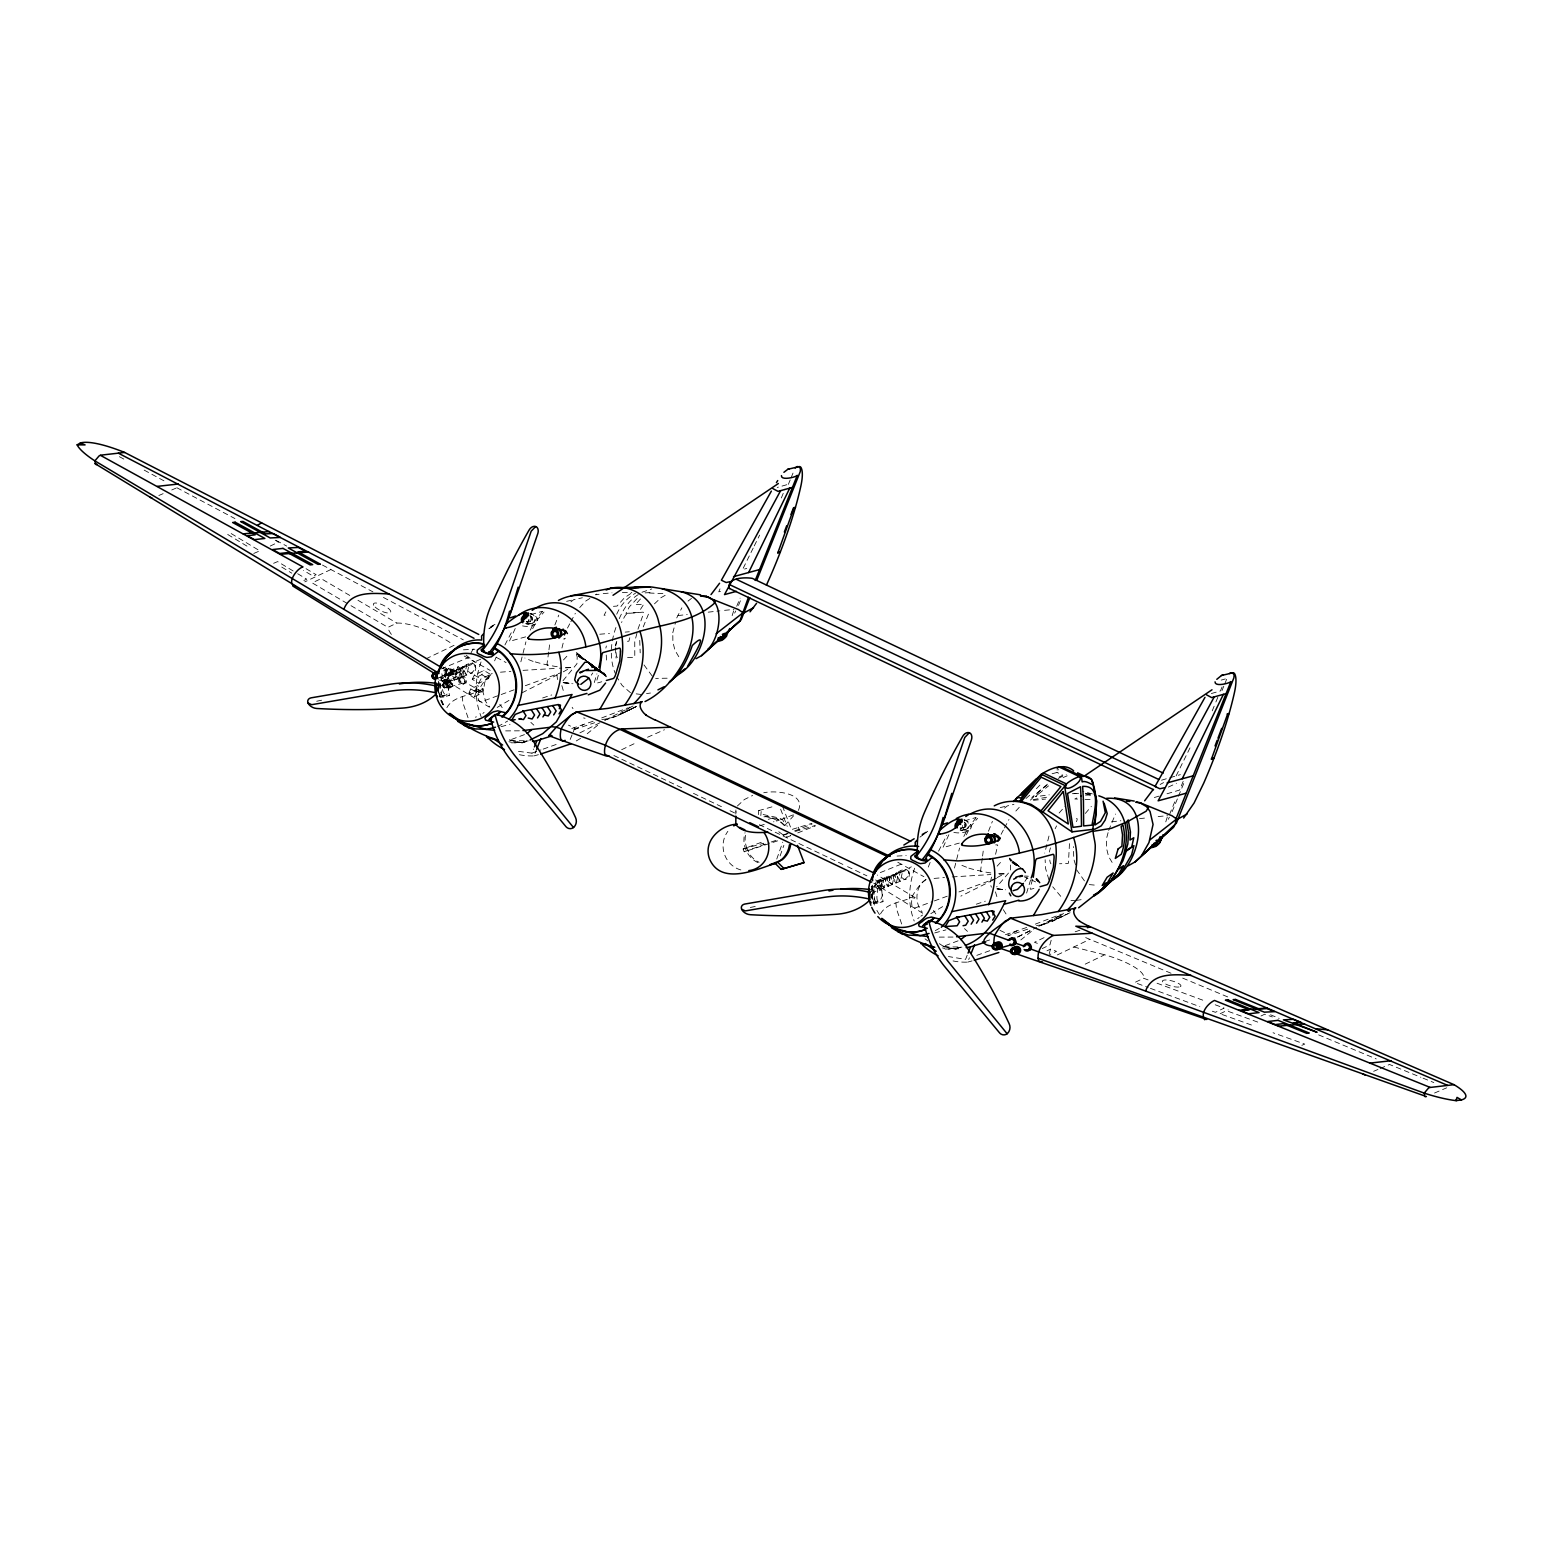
<?xml version="1.0" encoding="UTF-8"?>
<svg xmlns="http://www.w3.org/2000/svg" width="1543" height="1543" viewBox="0 0 1543 1543"><rect width="100%" height="100%" fill="white"/><g stroke="black" fill="none" stroke-linecap="round" stroke-linejoin="round"><path stroke-width="0.75" stroke-dasharray="5 3.75" d="M438.193 688.294L438.212 681.794M871.834 885.836L871.814 894.516A41.545 39.154 74.2 0 0 874.418 905.047M735.837 814.048L735.895 809.94M542.5 611.414L535.132 620.691L529.693 631.203M448.647 668.331C438.675 683.53 466.43 669.064 447.142 668.755M758.385 814.608L758.712 810.634L761.335 809.593L760.815 815.572M1010.569 870.001L1010.626 861.457L1009.276 858.082L1018.091 865.488M556.811 674.638L557.775 680.964M548.942 649.834L549.79 643.296M982.582 856.056L983.412 849.518M548.672 652.014L547.051 663.934L547.9 668.871M982.293 858.236L980.673 870.156L981.522 875.112M437.865 685.478L438.598 681.119M871.853 889.52L872.586 885.161M442.359 675.815L439.562 686.114L470.846 673.327C478.947 668.177 475.051 658.765 464.771 665.708L463.749 670.337L466.796 674.985L468.841 665.708L460.721 667.367L459.698 671.996L462.746 676.625L464.79 667.367L456.67 669.006L455.648 673.655L458.695 678.284L460.74 669.006L452.62 670.665L451.598 675.294L454.664 679.942L456.689 670.665L448.569 672.324L445.888 684.282L441.337 680.444L442.359 675.815L472.872 664.049A4.88 4.668 67.8 0 1 470.846 673.327L465.755 669.508L466.777 664.879M446.544 673.153L445.522 677.782L450.614 681.601L452.639 672.324L444.519 673.982L443.516 678.611L447.431 683.665L448.589 673.982M450.595 671.494L449.572 676.143L454.664 679.942M454.645 669.836L453.623 674.484L458.695 678.284M458.676 668.196L457.673 672.825L462.746 676.625M462.726 666.537L461.704 671.166L466.796 674.985M875.98 882.037L873.184 892.336L904.468 879.549C912.569 874.399 908.673 864.987 898.392 871.93L897.37 876.559L900.418 881.207L902.462 871.93L894.342 873.589L893.32 878.218L896.367 882.866L898.412 873.589L890.292 875.247L889.269 879.876L892.317 884.505L894.361 875.247L886.241 876.887L885.219 881.535L888.286 886.164L890.311 876.887L882.191 878.546L879.51 890.523L874.958 886.666L875.98 882.037L906.493 870.271A4.88 4.668 67.8 0 1 904.468 879.549L899.376 875.749L900.398 871.101M880.166 879.375L879.144 884.023L884.235 887.823L886.261 878.546L878.16 880.204L877.138 884.833L881.053 889.887L882.21 880.204M884.216 877.716L883.194 882.365L888.286 886.164M888.267 876.077L887.244 880.706L892.317 884.505M892.298 874.418L891.295 879.047L896.367 882.866M896.348 872.759L895.345 877.388L900.418 881.207M438.154 691.708L439.929 684.128L436.341 686.076M871.776 897.93L873.569 890.35L869.963 892.317M561.941 648.041L564.14 639.13M615.946 627.5C610.565 642.312 609.273 658.707 615.271 673.5M637.953 629.197L643.007 615.001A3.954 1.408 -57 0 0 642.852 612.166L627.905 613.42A4.05 1.447 -57 0 0 624.375 617.007L621.52 622.523M643.238 626.902L649.873 610.719M995.563 854.282L997.762 845.352M1048.989 836.036L1044.727 853.105M481.05 661.966C474.608 679.691 474.202 699.172 481.185 716.801M914.671 868.188C908.653 885.258 907.573 904.005 914.208 921.055M520.859 661.812L525.932 641.83M954.481 868.053L959.553 848.052M605.84 648.079L606.399 645.958M615.348 645.919L616.428 641.792M615.696 645.842L616.814 641.637M629.814 637.76L628.908 641.174L624.761 641.522M636.931 633.305L634.752 641.522L634.79 656.894A3.028 1.408 73.5 0 1 634.173 657.299L625.841 657.53M672.787 632.726L675.603 622.157M1049.317 852.064L1050.436 847.859M1069.473 843.635L1068.412 863.116A3.028 1.408 73.5 0 1 1067.795 863.521L1059.482 863.752M1108.086 832.622L1106.408 838.968L1106.505 848.226L1108.588 856.539L1112.426 862.942M1108.665 830.5L1115.493 814.029M1051.188 940.246L1049.915 944.875L1042.239 948.559M1049.221 953.748L1050.494 949.138L1056.531 951.337L1049.529 954.693M991.493 877.118L990.105 883.425L991.397 887.206M976.121 817.771L968.753 826.932L963.314 837.444M594.306 682.527L596.89 673.886M598.337 675.371L597.045 679.672A3.993 1.099 -70.1 0 0 597.025 683.086L601.789 681.755M1026.616 893.069L1030.512 880.127M1032.595 879.452L1030.666 885.894A3.993 1.099 -70.1 0 0 1030.666 889.308L1035.411 887.996M776.746 859.065L782.745 842.15M780.102 855.921L783.863 845.333M436.033 693.984L439.929 684.128M554.863 625.011L558.778 615.117M518.487 751.345L531.949 753.158L533.589 748.972M519.432 754.72A65.693 61.913 74.2 0 0 534.032 755.896L536.617 749.397M871.988 894.304L873.569 890.35M988.484 831.253L992.4 821.339M967.21 955.213L965.571 959.38L948.405 956.544M953.053 960.942A65.693 61.913 74.2 0 0 967.654 962.118L969.39 957.779M468.86 693.366L470.692 688.872L477.636 685.651L483.21 688.988L481.377 693.482L474.434 696.742L468.86 693.366L475.803 690.165L477.636 685.651M474.434 696.742L476.266 692.228L483.21 688.988M494.628 660.848L496.19 657.029M570.196 739.444L572.492 733.793M573.244 731.922L574.768 728.161L568.46 725.152M928.269 867.07L930.583 861.341M720.002 588.867L718.768 591.856L721.738 590.988M736.725 606.303L740.081 598.125M781.337 497.965L784.982 489.131M738.499 605.435L741.219 598.819M788.377 484.328L790.19 479.931M791.096 477.732L793.816 471.116M1169.498 814.569L1175.4 800.277M1183.172 781.394L1179.604 790.055L1163.923 794.684M1212.239 710.841L1214.958 704.206M1215.884 701.988L1218.604 695.353M1222.075 686.924L1220.436 690.936L1208.67 694.292M1172.121 811.657L1177.56 798.445M1178.466 796.246L1184.812 780.835M1221.998 690.55L1223.811 686.153M1224.718 683.954L1227.437 677.338M1076.416 821.667L1076.628 821.223A3.954 1.408 -57 0 0 1076.474 818.388M451.192 670.125L449.109 674.368L454.684 677.686L461.685 674.33L463.768 670.086L458.194 666.769L451.192 670.125L456.767 673.462L463.768 670.086M458.194 666.769L456.111 670.993L461.685 674.33M454.684 677.686L456.767 673.462M472.254 679.325L474.318 675.082L483.923 670.472L490.5 674.387L488.437 678.631L478.831 683.24L472.254 679.325L481.86 674.696L483.923 670.472M478.831 683.24L480.895 679.016L490.5 674.387M753.196 548.074L742.511 569.656L746.754 568.403M754.257 545.913L759.619 535.112M1176.132 775.878L1191.1 745.655M563.291 671.841L570.717 667.598L559.376 668.196M676.721 617.933L681.871 607.807M733.658 610.874L731.556 617.489M734.661 613.111L735.741 610.989M1055.142 828.745L1056.589 825.891M1167.28 817.096L1165.177 823.711M1168.282 819.333L1169.363 817.211M532.682 628.676L537.099 620.112L544.004 612.05M966.304 834.898L970.721 826.334L977.626 818.272M504.927 644.955L512.122 631.106M515.246 628.483L509.325 641.387L525.681 636.854M938.549 851.177L946.785 835.361M948.868 834.724L942.947 847.608L959.322 843.076M616.718 614.21C620.46 605.396 627.114 597.835 635.523 593.206M619.244 618.704C623.507 608.868 629.698 599.205 639.381 593.978M470.789 653.364L474.087 647.115M605.878 611.857L604.065 615.291L607.016 615.04M567.477 628.097L569.714 623.854M570.852 621.752L575.346 613.285M1001.098 834.319L1003.336 830.095M1004.474 827.974L1008.968 819.507M798.406 810.384C806.237 792.832 775.107 790.132 763.727 792.774M450.517 673.963L450.845 673.365A2.72 2.565 74.2 0 0 448.377 669.527A2.72 2.565 74.2 0 0 446.178 673.404A2.72 2.565 74.2 0 0 450.517 673.963L451.501 674.195C460.18 671.957 458.001 683.896 464.713 683.684M591.278 675.178L592.782 672.979M1024.899 881.4L1027.156 877.89L1026.539 875.44M446.891 707.658C452.562 697.243 466.217 696.086 476.247 692.151L470.692 688.872M880.513 913.88C886.183 903.484 899.839 902.308 909.869 898.373M440.025 695.411C446.563 689.104 431.481 677.975 444.596 681.37C449.167 683.144 449.669 691.958 446.236 695.16L439.331 695.835M873.647 901.633L874.939 894.381L872.065 888.305M1008.486 873.068L996.643 886.916M446.216 670.337L442.86 668.35M1160.124 784.5L1163.557 782.59M1059.115 813.026L1065.229 806.102M1085.346 813.431L1091.345 806.43M737.361 806.005L744.324 799.544L752.656 795.436M1019.229 807.355L1013.365 813.759M563.484 659.941L568.596 654.348M997.125 866.163L1002.217 860.57M640.461 598.973L635.292 604.74L643.797 604.123L638.571 612.378L625.918 613.439L629.37 606.862L638.03 597.565M654.463 603.853L661.021 597.662L667.888 593.804M1030.415 800.142L1036.761 793.719A88.144 82.724 -21.1 0 1 1046.925 785.329M784.751 825.544L793.546 815.842M579.744 607.537L585.607 601.134L591.586 597.334M1036.414 788.685L1042.142 782.783M629.891 707.06C621.964 714.293 611.491 719.057 600.728 719.559M1063.513 913.282C1056.126 919.956 1046.501 924.836 1036.491 925.472M1025.96 798.502L1031.013 794.086M482.882 713.445L484.097 712.403M597.72 725.21L587.208 733.735M1031.341 931.432L1020.83 939.957M489.382 628.502L495.766 623.912L488.147 628.078M563.021 680.694L576.947 663.76L577.198 656.932L575.655 651.86L587.999 662.217L576.696 653.808L583.948 659.343M1052.095 773.737L1057.051 772.464M570.891 601.886L573.61 599.726L582.386 597.758M1004.512 808.127L1007.232 805.947L1013.944 804.385M919.975 837.135L927.729 831.272M917.719 918.625L919.204 917.449M997.164 877.562L1004.339 873.82L1002.969 873.878A125.986 29.471 26.4 0 1 997.26 873.647M688.004 601.114L691.495 598.395M441.086 679.151L447.065 674.6L449.457 674.387M514.128 689.798L482.863 701.216A32.114 8.274 -64.6 0 1 478.812 689.779A32.152 8.294 -64.6 0 1 488.842 676.085L491.349 674.002L484.868 681.967L483.055 692.325L485.717 701.544L489.806 707.118M874.727 885.373L880.687 880.841L883.078 880.609M1047.427 784.172L1031.785 797.5M920.862 916.214L922.598 915.038M630.913 593.438L624.433 597.835L617.046 606.071L611.549 606.457M645.032 592.878L650.162 592.589L648.967 593.091M488.822 628.753L494.821 624.876M922.463 834.975L928.462 831.098M596.755 594.055L595.559 594.807L599.841 594.113M492.198 673.307L491.349 674.002M925.819 879.529C915.308 886.454 914.17 902.616 922.135 911.932M444.596 681.37C441.144 684.571 441.645 693.386 446.236 695.16M878.218 887.591C871.216 920.438 895.924 882.673 871.313 888.267M580.554 738.383L574.189 742.183M926.089 879.549L922.463 882.307A32.152 8.294 -64.6 0 0 912.434 896.001A32.114 8.274 -64.6 0 0 916.484 907.438L932.126 901.729M497.193 707.427L511.099 699.153M930.815 913.649L942.734 906.57M497.695 726.676L507.686 721.025M935.309 930.641L939.301 928.385M522.035 692.807L557.775 674.657M921.769 834.319L927.478 831.176M1038.343 793.97L1035.507 796.709L1049.24 794.819M574.208 729.569L583.293 724.709M1016.914 930.93L1007.83 935.791L1028.294 928.963M793.391 814.82L776.688 821.185M463.421 684.05C471.001 681.697 463.652 672.112 458.985 678.746L459.872 679.151M777.614 840.858L744.189 851.794L743.128 849.016L763.708 841.417M744.189 851.794L769.089 842.709M993.326 879.896L960.865 896.136M579.879 732.886L602.734 721.333M605.145 720.08L634.038 705.498M1017.57 937.064L1032.171 929.677M1040.522 925.453L1063.474 913.842M1017.724 936.967L1036.665 927.382M1038.767 926.301L1061.931 914.575M604.567 720.253L616.274 716.357L634.539 707.35M1040.464 925.723L1066.117 914.594M618.242 715.412L636.372 706.443L622.08 713.483L636.295 706.559L624.066 712.519M1051.863 921.653L1067.891 913.784M1059.192 776.978L1062.857 775.184L1057.09 772.464M1057.688 918.741L1071.941 911.797M270.218 546.068L278.434 542.114L275.213 540.185M330.877 569.541L304.82 581.865M351.013 605.685L387.968 627.365L396.86 623.083A45.364 14.388 26.2 0 1 452.62 644.299M425.926 658.861L454.066 645.321M480.664 659.189L440.854 677.338M621.636 749.724L636.758 742.453M647.559 737.245L664.474 729.743M922.714 913.225L873.801 883.213L879.819 881.979L911.334 866.838M1044.071 937.662L1034.466 942.291L1038.034 943.583M1046.983 950.816L1050.494 949.138M1057.321 954.943L1089.821 939.321M1085.211 964.144L1104.692 954.77A45.364 12.19 15.4 0 1 1143.691 978.262M1220.166 1013.732L1228.247 1009.855M1260.978 1016.008L1264.72 1014.195L1272.358 1016.972M880.301 872.586L902.211 863.752M1168.321 787.104L1176.48 783.246M441.144 668.91L468.59 657.53M524.446 734.622L510.791 739.695M958.068 940.844L944.412 945.917M1063.069 777.556L1067.158 775.84M158.852 495.496L163.134 493.664M171.736 489.98L176.037 488.128M253.804 553.436L259.822 550.851L230.659 533.261L227.747 534.495L249.87 547.861M273.612 563.311L277.624 561.594L293.17 570.987M303.875 580.438L306.768 579.204L295.118 572.164M1301.848 1045.325L1304.742 1044.09L1273.052 1032.749M1373.656 1071.305L1377.957 1069.473M1380.117 1068.547L1389.51 1064.477L1420.891 1077.303M1434.527 1093.023L1446.717 1087.815M641.946 592.261L651.821 588.925M1038.709 793.796L1048.526 785.888M1076.802 797.982L1074.796 799.004L1078.653 799.1M445.888 684.282L447.431 683.665M879.51 890.523L881.053 889.887M783.13 835.477L789.707 832.873L781.394 835.342M794.51 830.983L812.042 824.039M786.39 837.386L790.768 835.65L786.313 836.923M797.77 832.892L815.283 825.968M601.693 717.919L627.673 707.909M1035.314 924.141L1061.295 914.131M525.314 685.709L561.054 672.671M934.344 900.919L947.749 896.02M958.936 891.95L996.913 878.083M531.949 753.158L540.937 749.917M543.194 749.107L558.952 743.475M792.35 829.324L811.849 823.364M795.416 831.388L815.167 825.505M976.815 955.348L990.317 950.507M593.091 721.237L569.386 729.299M1026.712 927.459L1003.008 935.54M771.249 841.977L777.73 839.758M542.635 697.976L551.719 694.948M573.919 729.665L594.653 722.722M976.256 904.217L985.341 901.17M1075.162 931.779L1080.871 929.908M984.916 941.519L991.705 939.282M475.379 717.167L476.44 716.839M1154.318 797.519L1159.449 795.995M786.814 484.714L777.228 487.453M530.888 614.654L542.21 611.337M964.51 820.895L975.832 817.559M1161.513 780.199L1167.781 778.347M1169.864 777.73L1180.376 774.625M443.555 670.819L447.489 669.701M446.197 670.414L446.101 671.109M449.437 674.792L439.562 677.589A2.72 2.565 74.2 0 0 440.623 676.76M449.804 675.718L451.096 675.352M447.509 679.402L441.973 680.964A8.062 2.662 84.3 0 0 440.314 689.702A8.062 2.662 84.3 0 0 443.863 696.954L449.399 695.392L447.509 679.402L439.581 680.193M445.31 681.466L447.875 680.733M460.759 677.088L462.186 676.683M444.172 682.816L445.676 682.392M448.222 681.678L461.106 678.033M444.345 683.298L448.415 682.141M445.927 687.445L449.997 686.288M446.12 687.908L447.624 687.484M450.17 686.751L463.054 683.105M447.971 688.429L450.537 687.696M758.712 810.634L774.49 806.16M1221.246 680.097L1225.354 678.939M768.24 819.314L774.085 817.655L779.35 820.162L773.506 821.821M759.619 825.756L764.248 824.444M746.368 847.358L749.763 854.34A24.148 22.759 74.2 0 0 759.117 862.286M743.128 849.016L763.419 843.269L764.479 846.046M881.13 885.624L875.595 887.186A8.062 2.662 84.3 0 0 873.955 895.924A8.062 2.662 84.3 0 0 877.485 903.195L883.02 901.613L881.13 885.624L871.236 886.608M534.032 755.896L538.43 754.681M967.654 962.118L972.051 960.903M501.031 726.695L510.058 724.265M934.672 932.936L945.936 929.889M522.556 625.899C535.749 628.734 544.718 618.859 530.348 613.323M563.889 638.648L565.452 638.243M953.863 832.41C966.882 835.129 980.036 826.373 963.97 819.545M566.628 601.346L573.61 599.726M1000.25 807.568L1004.898 806.488M667.135 678.206L655.659 678.38M316.701 701.236L323.201 699.886M750.322 907.458L756.822 906.127M527.147 621.81L530.599 621.173M525.584 623.623L527.706 623.237M527.822 624.221L530.869 623.681M960.768 828.032L964.221 827.414M961.443 830.462L964.491 829.903M1046.598 797.249L1030.743 800.065M528.285 740.891L514.07 742.954L508.901 741.72M511.427 742.839L525.951 742.492M961.906 947.113L947.691 949.176L942.542 947.942M945.068 949.061L959.572 948.733M646.536 693.598L650.49 693.019M1076.185 900.418L1084.112 899.241M1033.463 800.335L1045.595 799.062M603.217 593.631L611.973 592.821M677.917 615.58L687.233 614.519M708.218 612.166L719.867 610.854M1111.539 821.802L1120.854 820.76M1139.505 818.658L1146.507 817.867M439.504 696.375L449.399 695.392M440.006 697.34L443.863 696.954M872.952 902.076L879.857 901.382M873.126 902.597L883.02 901.613M873.627 903.562L877.485 903.195M724.535 610.334L733.928 609.466M1158.157 816.556L1167.55 815.688M599.745 634.231L609.485 633.421M625.204 632.109L629.313 631.762M500.472 672.189L510.868 671.34M1085.443 795.146L1091.075 794.954M934.094 878.411L944.49 877.562M523.019 670.356L557.254 668.331M952.224 876.925L990.876 874.553M1056.955 769.88L1058.729 769.783M570.717 667.598L569.193 667.675A125.986 29.471 26.4 0 1 563.639 667.425M1004.339 873.82L997.916 874.129M463.44 649.834L474.858 649.237M897.062 856.056L906.204 855.594M519.412 730.823L503.018 730.9M953.034 937.064L936.64 937.122M510.502 740.717L527.34 740.736L521.033 743.07L509.479 739.926L522.595 743.032M944.123 946.939L960.961 946.978L954.654 949.292L943.101 946.148L939.359 943.641M1072.385 793.7L1075.953 793.603M1074.121 793.449L1078.576 793.353M622.369 592.454L631.859 592.512M534.129 624.491L526.568 622.35M967.75 830.713L960.19 828.572M995.679 844.908L997.511 844.87M1024.668 876L1028.352 876.231M765.135 816.478L776.862 818.561L786.216 826.489M649.14 593.013L665.534 593.689M1085.115 799.332L1092.135 799.64M641.174 694.485L634.597 693.656M1089.281 884.602L1096.745 885.296M1070.977 900.36L1074.796 900.726M763.11 814.53L779.659 818.079L782.976 820.162L784.847 824.849M563.137 682.623L572.009 683.588M996.759 888.845L1005.631 889.81M563.87 682.7L572.434 683.626M997.492 888.922L1003.914 889.617M564.044 682.739L572.935 683.742M997.665 888.961L1004.339 889.732M1085.25 793.218L1095.472 794.857M476.17 691.09L483.055 692.325L464.327 681.929M909.791 897.312L916.677 898.547L877.215 875.016M956.216 949.254L943.101 946.148M1092.309 793.874L1082.685 791.482M1085.558 793.874L1091.885 795.416M583.601 717.939L585.067 718.286M1073.832 947.016L1104.692 954.77M1221.998 1014.465L1253.688 1025.825M1228.363 1011.417L1260.014 1022.913M1148.088 979.901L1143.614 978.243L1134.722 982.525L1148.185 987.52M1157.038 983.219L1206.26 1001.465M1215.209 1004.782L1224.158 1008.1L1215.421 1012.304L1208.805 1009.99M1150.422 988.349L1199.837 1006.672M1423.051 1078.171L1433.813 1082.55M1085.674 937.604L1173.857 974.424M1182.69 978.108L1229.135 997.511M1270.525 1014.793L1279.166 1018.399M1318.648 1034.89L1376.221 1058.922M1031.09 879.761L1036.973 882.557M1024.417 876.887L1028.004 878.603M613.883 755.511L684.861 789.264M693.463 793.353L721.43 806.661M730.032 810.75L736.493 813.817L735.953 811.56M759.368 824.695L845.41 865.623M847.57 866.645L866.915 875.845M875.517 879.934L879.819 881.979M999.98 930.371L1008.389 934.383M442.976 667.058L453.642 672.189M176.847 487.742L234.941 518.583M276.197 540.494L286.728 546.087M322.468 565.066L372.924 591.856M383.435 597.45L463.324 639.863M496.441 657.434L506.065 662.545M119.409 456.689L125.6 460.045M144.174 470.114L166.895 482.419M897.795 862.248L923.891 876.675M464.173 656.026L490.269 670.433M440.816 677.338L489.092 707.003M349.779 595.444L321.118 578.625L312.226 582.888L348.949 604.47M357.957 600.266L396.86 623.083M306.054 568.692L316.141 574.71L313.152 576.156L303.412 570.331M481.86 674.696L488.437 678.631M474.318 675.082L480.895 679.016M475.803 690.165L481.377 693.482M281.752 567.091L291.801 573.167M778.771 831.754L783.015 834.763M582.888 659.305L577.005 655.216L582.733 659.208M1021.678 868.478L1010.318 860.03L1017.57 865.565M925.048 938.819L927.941 940.999M630.508 692.749L622.118 685.439L616.814 676.991M1018.959 866.144L1009.855 858.911L1018.573 866.086M588.982 662.815L576.233 652.689L584.951 659.864M466.082 655.081L474.665 662.063M1060.755 896.329L1052.712 886.781M678.804 656.72L674.966 650.317L672.883 642.004L672.787 632.765M1084.44 880.879L1076.648 869.828M652.188 676.008L643.026 663.606M884.235 887.823L881.188 883.175M450.614 681.601L447.566 676.953M1050.937 863.791L1050.513 863.096A4.976 2.257 88.8 0 1 1049.799 860.01M933.419 910.505L935.829 913.919M617.316 657.569L616.891 656.874A4.976 2.257 88.8 0 1 616.178 653.788L615.811 647.829M499.797 704.264L502.208 707.697M1003.316 909.695L1006.615 914.903M572.144 707.292L572.993 708.681M443.246 704.765L438.945 693.54M798.329 827.183L799.39 829.98M782.436 806.005L791.501 829.69M780.642 809.188L787.239 826.412M901.671 923.987L896.522 909.02L895.904 903.002M468.05 717.765L462.9 702.779L462.283 696.78M1075.529 864.871L1073.812 859.085L1073.369 846.606M1048.893 879.722L1045.537 868.304L1045.132 859.702M995.466 891.854L997.318 898.161M561.845 685.632L563.696 691.939M871.12 893.879L872.566 899.762M871.178 894.709L872.161 898.662M746.812 848.785L745.308 842.671A24.148 22.759 74.2 0 1 746.214 832.333M437.498 687.657L438.463 691.573M437.556 688.487L438.54 692.421M908.885 871.409L909.271 873.685M475.263 665.187L475.649 667.444M639.747 640.384L640.191 652.863M615.464 647.964L616.062 658.128M606.245 655.061L606.669 662.024M879.51 914.594A41.545 39.154 74.2 0 1 875.247 907.053M964.664 820.066A4.976 4.725 79.7 0 1 968.02 827.588A4.976 4.725 79.7 0 1 960.17 827.839M964.703 822.631A4.976 4.725 79.7 0 1 960.209 830.404M962.523 825.524A3.973 3.761 79.7 0 1 962.504 826.566M962.234 827.549A3.973 3.761 79.7 0 1 960.151 829.613M964.414 824.136A3.973 3.761 79.7 0 1 960.344 829.42M967.48 931.374A60.621 57.13 74.2 0 1 964.491 928.597M964.317 822.535A2.469 2.334 79.7 0 1 966.111 825.987A2.469 2.334 79.7 0 1 962.504 826.855M1058.228 778.424A88.144 82.724 -21.1 0 1 1066.271 774.721M869.519 889.501A105.387 85.887 10.1 0 1 873.608 890.08M529.808 613.786A4.976 4.725 79.7 0 1 534.669 620.787A4.976 4.725 79.7 0 1 526.529 621.617M530.233 615.464A4.976 4.725 79.7 0 1 526.587 624.182M530.329 616.988A3.973 3.761 79.7 0 1 526.722 623.198M443.574 704.727A41.545 39.154 74.2 0 1 438.27 677.512M442.937 704.9A41.545 39.154 74.2 0 1 440.16 698.998M528.902 619.302A3.973 3.761 79.7 0 1 526.529 623.391M526.992 621.25A2.469 2.334 79.7 0 1 526.549 621.675M530.696 616.313A2.469 2.334 79.7 0 1 532.354 620.035A2.469 2.334 79.7 0 1 528.458 620.151M533.859 725.152A60.621 57.13 74.2 0 1 530.869 722.375M557.216 666.692A125.986 29.471 26.4 0 1 538.295 662.796A24.649 5.767 26.4 0 1 532.991 661.118M533.126 661.426A51.999 12.884 25.3 0 1 524.813 657.993M441.857 673.751A3.722 3.51 74.2 0 1 439.929 678.515M391.401 634.404A45.846 14.543 26.2 0 1 388.026 627.403M966.535 867.205A51.999 12.556 25.3 0 1 958.454 863.868M990.837 872.933A125.986 29.471 26.4 0 1 971.936 869.018A24.649 5.767 26.4 0 1 966.612 867.359M740.852 869.943A24.148 22.759 74.2 0 1 727.872 831.33M757.902 862.633A24.148 22.759 74.2 0 1 745.018 832.68M763.92 816.826A24.148 22.759 74.2 0 1 769.899 817.057L780.816 822.245A24.148 22.759 74.2 0 1 783.728 825.177M451.733 673.79L451.25 674.6A3.722 3.51 74.2 0 1 445.329 673.828A3.722 3.51 74.2 0 1 448.338 668.524L448.415 668.447A3.722 3.51 74.2 0 1 451.733 673.79M459.293 678.206L458.83 679.016A3.722 3.51 74.2 0 0 464.867 682.932L465.33 682.122A3.722 3.51 74.2 0 0 459.293 678.206M460.045 678.843L459.718 679.441A2.72 2.565 74.2 0 0 464.115 682.295L464.462 681.697A2.72 2.565 74.2 0 0 460.045 678.843M1016.509 865.527L1010.626 861.457L1016.355 865.43M1180.356 986.671A9.586 2.585 15.4 0 0 1175.11 981.888A9.586 2.585 15.4 0 0 1163.056 980.384A9.586 2.585 15.4 0 0 1168.302 985.167A9.586 2.585 15.4 0 0 1180.356 986.671M446.814 683.086A2.72 2.565 74.2 0 0 449.514 686.924A2.72 2.565 74.2 0 0 451.25 682.642A2.72 2.565 74.2 0 0 446.814 683.086M445.946 682.662A3.722 3.51 74.2 0 0 449.649 687.908A3.722 3.51 74.2 0 0 452.022 682.064A3.722 3.51 74.2 0 0 445.946 682.662M443.381 683.395A3.722 3.51 74.2 0 0 447.084 688.641A3.722 3.51 74.2 0 0 449.457 682.797A3.722 3.51 74.2 0 0 443.381 683.395M444.268 683.819A2.72 2.565 74.2 0 0 446.969 687.638A2.72 2.565 74.2 0 0 448.704 683.375A2.72 2.565 74.2 0 0 444.268 683.819M375.161 607.055A9.586 3.047 26.2 0 0 390.128 612.783A9.586 3.047 26.2 0 0 381.005 604.22A9.586 3.047 26.2 0 0 375.161 607.055M442.764 684.243A2.72 2.565 74.2 0 0 445.464 688.062A2.72 2.565 74.2 0 0 447.2 683.8A2.72 2.565 74.2 0 0 442.764 684.243M443.207 684.436A2.218 2.102 74.2 0 0 445.406 687.58A2.218 2.102 74.2 0 0 446.814 684.089A2.218 2.102 74.2 0 0 443.207 684.436M447.258 683.298A2.218 2.102 74.2 0 0 449.457 686.423A2.218 2.102 74.2 0 0 450.884 682.932A2.218 2.102 74.2 0 0 447.258 683.298"/><path stroke-width="1.5" d="M735.818 816.112L735.837 824.656C743.456 833.567 757.304 832.834 768.048 832.236M1024.378 946.495C1029.123 935.849 1036.317 953.593 1026.404 949.774M598.838 667.425C610.237 629.91 568.538 584.566 532.161 610.334M620.46 651.86L619.785 660.963L615.696 674.407A3.993 1.099 -69.9 0 1 613.285 678.515L606.38 680.463M435.84 682.893L435.994 692.209M869.461 889.134L869.616 898.431M1456.303 1099.31L1456.187 1100.66L1461.722 1099.831A75.106 14.041 16.6 0 0 1454.007 1084.671L1088.972 926.166M739.714 827.395L744.96 829.903M1103.091 801.183L1105.328 812.717L1100.525 821.416L1094.99 825.004L1096.764 801.029L1092.193 780.97M435.936 684.629L436.013 691.495M869.558 890.851L869.635 897.717M454.143 650.471C445.966 653.885 439.755 663.278 438.81 671.861M565.143 740.351A32.114 8.274 -64.6 0 1 561.112 728.913A32.152 8.294 -64.6 0 1 571.141 715.219L576.716 711.882L619.669 729.203L887.765 856.693C879.009 860.589 871.583 870.966 872.605 880.764M1023.472 946.746L1023.703 945.82A3.722 3.51 74.2 0 1 1028.872 944.316A3.722 3.51 74.2 0 1 1029.547 949.967A3.722 3.51 74.2 0 1 1024.147 949.504M554.921 698.593C560.533 683.838 563.542 667.772 558.817 652.361M988.542 904.815C994.155 890.06 997.164 873.994 992.438 858.583M1118.077 849.016L1115.3 858.429L1121.317 854.205C1124.905 844.947 1125.387 834.589 1122.918 825.004L1121.125 826.585L1122.533 834.724L1121.915 846.162L1118.077 848.997M510.791 611.877L518.159 587.131M944.412 818.099L951.8 793.353M599.629 671.07L601.577 657.029A4.32 1.369 -83.9 0 1 602.136 653.981L602.291 653.576A3.838 1.215 -83.4 0 1 603.159 652.515L619.476 648.079A4.089 1.292 -83.4 0 1 620.44 651.86M1031.168 877.967C1044.92 842.594 1009.45 793.661 970.913 813.682M1033.251 877.311L1035.199 863.251A4.32 1.369 -83.9 0 1 1035.777 860.203L1035.912 859.817A3.838 1.215 -83.4 0 1 1036.78 858.737L1053.098 854.301A4.089 1.292 -83.4 0 1 1054.062 858.101L1053.406 867.185L1049.317 880.629A3.993 1.099 -69.9 0 1 1046.906 884.737L1040.001 886.685M771.365 491.098L721.391 580.226L726.194 582.521L730.881 581.518M1204.987 697.32L1155.013 786.467L1159.815 788.743L1164.502 787.74M505.352 625.32L506.625 623.816M527.937 638.011C535.479 625.918 555.249 625.571 566.3 632.109C557.081 639.786 540.899 640.634 528.883 639.149L527.937 638.011L528.863 639.111M961.559 844.233C969.12 832.043 988.793 831.986 999.922 838.35L999.44 839.893C988.137 844.812 974.713 847.473 962.504 845.371L961.559 844.252L962.485 845.352M1163.191 773.082L752.367 578.374C745.983 577.217 726.194 577.14 729.453 588.539M1215.055 745.963L1217.176 740.293M784.345 532.007L786.679 525.797M1217.967 738.229L1221.69 728.354M791 514.398L793.546 507.743L795.455 507.358A177.001 45.634 -64.6 0 0 800.721 486.72A54.256 13.983 -64.6 0 0 801.087 467.664A24.572 6.346 -64.6 0 0 798.965 466.642L787.856 469.265L783.902 472.312M534.418 746.889L536.906 740.64L552.124 735.818M536.617 749.397L540.918 738.576M968.04 953.13L970.528 946.881L985.746 942.059M971.106 953.458L974.54 944.798M748.49 597.237L739.926 620.865L701.564 655.64L696.086 658.668M755.221 580.457L797.287 475.34C796.111 477.096 780.912 480.895 781.433 475.63M749.821 597.642L741.199 619.727L701.564 655.64M756.899 579.956L800.277 471.56L800.489 468.628L798.965 466.642M482.882 648.426L484.444 644.608L481.956 643.817A41.545 39.154 74.2 0 0 438.405 673.462M717.784 639.709A5.246 1.35 -64.6 0 0 718.17 641.367L721.179 640.519A23.801 6.133 -64.6 0 0 726.039 636.719L729.704 628.502M916.503 854.648L918.066 850.829L915.578 850.039A41.545 39.154 74.2 0 0 872.566 877.62M1153.431 845.043A22.836 5.883 -64.6 0 0 1158.079 841.398L1160.22 836.634M1151.85 846.239A4.263 1.099 -64.6 0 0 1152.197 846.721L1155.186 845.873A22.836 5.883 -64.6 0 0 1159.835 842.227L1162.843 835.303M1151.348 846.355A5.246 1.35 -64.6 0 0 1151.792 847.608L1154.82 846.741A23.801 6.133 -64.6 0 0 1159.661 842.941L1163.345 834.724M766.427 585.144L770.15 576.831A177.349 45.731 -64.6 0 0 779.967 552.973L782.957 545.103A177.349 45.731 -64.6 0 0 795.436 507.396L793.951 507.936L777.749 553.146L780.334 552.008L777.807 552.433M748.625 572.549L789.765 488.128M1182.247 778.771L1223.387 694.35M879.009 867.34C885.721 852.643 902.867 844.156 918.702 846.451M780.584 490.713L724.516 594.595L736.416 591.355M1214.206 696.935L1158.137 800.817L1186.22 793.198M1016.085 799.023L1016.933 797.5L1021.08 797.943L1036.549 778.771L1021.543 793.661M687.522 666.615C689.22 662.68 712.48 626.246 692.286 645.514C687.619 659.247 681.022 673.114 669.334 682.102C671.494 680.135 676.278 676.162 679.672 673.674C705.826 657.318 719.809 601.249 680.964 591.702M1103.245 887.784L1106.157 882.808L1102.184 885.566L1107.141 877.196L1113.159 872.972L1105.656 885.778M1110.748 881.535L1122.86 860.955L1126.236 851.119L1133.931 845.603L1131.598 854.803L1121.144 872.837L1102.724 888.594L1104.788 886.724M1110.941 881.362L1113.043 877.639M1128.107 865.835L1135.185 861.862L1173.548 827.087L1175.322 823.943L1176.171 818.349L1230.909 681.582C1229.405 683.298 1214.746 687.136 1215.055 681.852M605.589 683.048L599.822 690.184L588.23 694.832M874.553 873.357L879.741 864.196A41.545 39.154 74.2 0 0 874.611 873.415M1039.21 889.269C1035.623 896.792 1027.04 901.575 1018.785 900.938M993.788 946.148C965.899 944.625 1004.589 923.196 1010.472 918.162L1053.29 935.424L1092.29 933.245M599.822 709.336L614.635 683.8C625.494 659.112 627.538 626.728 607.113 606.129C594.286 593.611 573.957 592.107 558.431 600.439M1033.444 915.558L1048.295 889.887C1058.961 865.314 1061.14 832.641 1040.676 812.312C1028.506 800.643 1009.122 797.905 994.232 805.87M1206.607 694.89L1211.66 697.59L1226.087 693.617M537.523 717.958L539.973 714.004L536.54 708.642M542.905 716.936L545.354 712.982L541.921 707.62M553.686 714.91L556.136 710.957L552.703 705.595M559.067 713.888L561.517 709.934L558.084 704.572L523.713 711.053L515.227 714.409L511.562 720.35L515.188 719.655M971.145 924.18L973.594 920.226L970.161 914.864M976.526 923.177L978.976 919.204L975.542 913.861M981.907 922.155L984.357 918.201L980.943 912.839M992.689 920.11L995.139 916.156L991.705 910.794L957.335 917.294L948.849 920.631L945.184 926.571L957.161 925.761L959.592 921.807L956.467 916.87L959.38 916.908M719.578 583.254L711.014 594.595M1153.2 789.476L1144.636 800.817M776.438 482.593L777.73 480.567M343.838 609.311C350.82 590.93 372.75 593.129 389.125 594.016M439.524 666.364L94.875 460.875A38.845 9.219 27.7 0 1 77.15 444.828L80.525 442.937A75.106 17.822 27.7 0 1 124.636 452.446L478.774 634.462M873.145 872.586L605.049 745.076L556.329 727.177L550.909 726.637L542.712 733.677L530.02 740.023M1145.716 990.683C1152.698 972.302 1174.628 974.482 1191.003 975.369M756.552 603.332L750.033 611.838M589.021 678.052L580.843 684.359M508.92 719.269C530.194 697.59 525.642 656.855 497.232 643.643M941.307 927.247C963.565 905.548 960.19 863.54 930.853 849.865M506.991 623.295C538.102 598.048 529.596 626.014 505.14 627.827L506.528 627.827M559.299 708.738L560.514 705.132L558.084 704.572M992.92 914.98L994.136 911.373L991.705 910.794M1021.196 801.627L1041.197 777.19L1060.909 786.583L1040.908 811.001M1013.616 800.663L1019.692 801.048L1041.294 774.239L1044.842 772.117A188.709 54.506 -64.1 0 1 1057.765 767.083L1063.397 766.678A188.709 54.506 -64.1 0 1 1072.713 770.073L1073.677 770.96M1019.692 801.048L1031.09 804.404L1042.875 812.081L1067.544 782.918A188.709 42.741 -65 0 1 1078.499 776.939L1083.147 776.071A188.709 42.741 -65 0 1 1090.535 778.559L1091.962 780.044A88.144 82.724 -21.1 0 1 1094.758 821.3C1090.766 829.189 1094.508 837.135 1095.26 845.198C1095.356 868.998 1084.478 893.493 1067.467 909.849M795.204 468.03L797.384 466.468M1023.414 883.406L1017.473 889.404L1013.076 890.697M742.646 613.072L716.145 633.749M1176.267 819.294L1149.766 839.99M1216.791 679.325L1221.477 675.506L1232.587 672.864A24.572 6.346 -64.6 0 1 1234.709 673.886A54.256 13.983 -64.6 0 1 1234.361 692.942A177.001 45.634 -64.6 0 1 1229.077 713.58A177.349 45.731 -64.6 0 1 1216.578 751.345L1213.589 759.195A177.349 45.731 -64.6 0 1 1203.771 783.053L1194.089 802.996L1183.655 818.06M448.55 655.274C456.477 645.553 468.898 638.841 481.667 640.094L481.59 636.044L483.287 634.077M501.726 716.955L507.647 710.995A41.545 39.154 74.2 0 0 500.723 652.747L495.187 649.14M935.347 923.196L941.269 917.217A41.545 39.154 74.2 0 0 934.344 858.969L928.809 855.381M453.468 650.683L446.12 657.974L440.932 667.116A41.545 39.154 74.2 0 1 482.593 643.624M884.158 859.837L887.09 856.905M1013.288 801.55L1041.294 774.239L1064.496 785.271L1071.98 831.851L1095.106 829.092L1101.297 825.814L1105.212 819.989L1107.218 813.585L1104.152 803.209M1020.926 795.378L1029.22 787.277M645.013 701.544C684.88 682.527 720.947 606.418 661.851 588.635M685.381 668.582L677.994 674.156M1078.634 907.785L1098.982 891.7M1105.077 886.55L1099.484 891.275L1118.656 874.09L1123.497 865.662L1117.518 869.886M624.568 705.344C639.516 684.764 648.234 656.373 639.921 631.261C665.149 623.719 692.923 622.003 713.965 603.679L714.949 601.018L713.773 599.938M916.908 840.299L915.211 842.266L915.288 846.316M1058.189 911.566C1073.137 890.986 1081.855 862.595 1073.542 837.483M497.675 714.949L500.665 711.67L490.539 718.209A103.844 101.028 25.2 0 0 511.775 761.239L566.069 826.797A5.381 5.246 25.2 0 0 573.514 827.53L574.054 827.029A8.911 8.66 25.2 0 0 575.539 817.559A617.74 600.979 25.2 0 0 532.894 740.582A60.389 58.75 25.2 0 0 499.874 715.489L496.171 714.448M929.85 922.251L934.286 917.892L924.161 924.431A103.844 101.028 25.2 0 0 945.396 967.461L999.69 1033.019A5.381 5.246 25.2 0 0 1007.135 1033.752L1007.675 1033.27A8.911 8.66 25.2 0 0 1009.18 1023.78A617.74 600.979 25.2 0 0 966.535 946.804A60.389 58.75 25.2 0 0 933.496 921.711L928.693 920.689L922.54 925.839L926.764 924.257M1135.185 861.862L1176.383 823.191L1233.899 677.782L1234.13 674.85L1232.587 672.864M483.943 647.134A60.389 41.507 -79.8 0 1 490.828 606.187A617.74 424.537 -79.8 0 1 529.037 530.136A8.911 6.133 -79.8 0 1 535.71 526.491L531.178 531.197L504.04 610.662A103.844 71.364 -79.8 0 1 481.937 650.972L488.437 653.615L492.95 652.94L488.63 651.879M917.564 853.375A60.389 41.507 -79.8 0 1 924.45 812.428A617.74 424.537 -79.8 0 1 962.678 736.377A8.911 6.133 -79.8 0 1 969.332 732.713L964.799 737.438L937.662 816.883A103.844 71.364 -79.8 0 1 915.558 857.194L922.058 859.837L926.571 859.181M550.909 726.637L556.329 721.854L572.048 694.485L517.966 705.44M965.397 945.396C985.495 938.009 996.894 919.049 1005.67 900.707L951.587 911.682M633.845 703.627C654.425 683.26 667.598 650.972 658.745 622.176C654.406 600.613 632.842 582.888 610.488 588.365L571.18 595.752M940.613 829.517C969.216 805.176 964.78 830.539 940.169 834.069M1093.717 896.097C1126.988 877.099 1144.27 810.538 1098.809 795.822M577.41 711.882L608.058 708.353L641.676 702.046A125.986 24.495 17.7 0 0 643.701 712.924A24.649 4.783 17.7 0 0 646.054 714.891M1011.186 918.104L1041.699 914.594L1075.297 908.268A125.986 24.495 17.7 0 0 1077.323 919.146A24.649 4.783 17.7 0 0 1079.676 921.132M527.166 733.349L531.66 729.762M960.788 939.571L965.282 936.003M1040.561 776.399L1043.377 772.985L1066.29 783.883C1061.584 795.301 1084.845 781.414 1079.541 776.669L1059.019 766.91L1057.225 768.26M484.444 644.608L477.288 650.143L477.096 652.67A7.792 3.125 10.3 0 0 481.377 655.119A7.792 3.645 25.8 0 0 487.048 657.395L491.368 656.836L498.505 651.3M918.066 850.829L910.91 856.365L910.717 858.892A7.792 3.125 10.3 0 0 914.999 861.341A7.792 3.645 25.8 0 0 920.67 863.617L924.99 863.058L932.126 857.522M739.926 620.865L707.909 649.468C721.044 636.719 726.753 594.981 700.387 595.791L708.314 597.334M1173.548 827.087L1141.531 855.69L1148.976 842.536L1153.065 824.463L1150.036 811.464L1146.545 806.623L1139.505 802.514L1172.044 815.784L1177.232 819.41L1187.165 813.913M968.85 814.415L965.783 816.556M1229.443 673.519L1231.005 672.69M1060.176 767.45L1061.275 766.697L1081.412 776.264L1082.144 781.877C1087.892 779.504 1096.514 790.382 1091.267 779.311L1077.593 772.812M518.853 614.963C544.563 595.907 582.598 616.236 585.839 646.826M613.034 595.27L778.347 483.538M1083.649 776.495L1211.988 689.779M988.388 833.76L986.421 835.631L986.421 838.447M903.851 845.043L914.15 838.756M257.43 525.295L261.616 522.846M753.543 607.691L743.61 613.13L738.422 609.562L711.111 598.742M579.667 672.42L588.5 669.238M1128.627 821.05L1146.14 811.194L1148.571 807.259L1147.394 806.16M580.091 672.979L582.83 671.475M1013.712 879.201L1016.451 877.697M772.985 488.668L778.038 491.368L792.446 487.395M724.593 633.363L722.355 634.366M657.935 689.856L663.972 686.828M1109.918 881.246C1141.511 867.783 1155.341 795.455 1106.562 798.31M1093.563 895.075L1097.594 893.05M491.735 718.826L488.919 719.617L495.052 714.428A103.844 101.028 25.2 0 0 516.307 757.478L573.514 827.53M1126.776 821.995L1111.404 828.302L1092.945 831.368M639.94 702.682L642.197 701.602M1073.562 908.904L1075.818 907.824M1070.341 910.428L1068.238 911.373M571.122 743.765L540.609 754.083M575.944 712.114L577.236 711.902L572.472 714.081L556.329 727.177L548.768 735.625L562.423 740.736M1009.566 918.336L1010.723 918.143L1004.763 921.441A32.152 8.294 -64.6 0 0 994.734 935.135A32.114 8.274 -64.6 0 0 994.386 945.068M1155.977 840.588L1157.211 840.106M775.145 863.328L781.182 869.384L804.096 862.614L797.5 845.39M804.096 862.614L781.182 869.384M152.256 498.312L149.922 497.116M295.234 585.974C286.053 584.18 296.449 568.576 302.968 566.917L100.353 455.281A16.703 4.301 -64.6 0 0 99.022 455.995L94.875 460.875L95.627 464.366A16.78 4.32 -64.6 0 0 97.055 464.269M608.906 755.684L606.38 756.07L561.748 740.37M1042.528 961.925L1038.825 961.366M1206.742 1019.479L999.768 948.116A2.72 2.565 74.2 0 1 998.379 948.231M1365.073 1074.989L1362.604 1073.851M606.11 590.024L610.488 588.365L638.763 587.459M1015.95 877.138L1022.122 875.46M787.856 469.265L789.225 468.763M1221.477 675.506L1222.847 674.985M998.861 952.494L974.231 960.305M510.328 617.856L515.497 615.985M947.402 822.843L942.214 824.695M639.921 631.261C598.202 644.357 554.535 658.302 510.193 653.653M1092.888 830.867C1059.405 842.767 1025.169 853.183 990.047 858.988M956.274 818.561C982.602 804.057 1016.065 824.232 1019.46 853.048M1087.429 927.729L1090.265 926.803L1075.799 926.205L1447.681 1085.404M551.295 735.278L548.903 735.799M586.957 693.424L570.351 698.072M1018.959 900.148L1003.972 904.314M777.768 862.286L783.805 868.362M775.396 863.308C756.745 869.365 721.179 886.029 709.587 859.046C702.721 841.244 720.215 824.869 737.303 824.116A24.148 22.759 74.2 0 0 733.754 825.91M999.69 948.116L1012.574 944.451M1053.252 935.444C1044.669 939.764 1035.276 950.951 1038.805 961.347M1454.007 1084.671L1429.725 1087.506A16.703 4.301 -64.6 0 0 1428.374 1088.22L1424.228 1093.119L1424.98 1096.591A16.78 4.32 -64.6 0 0 1426.426 1096.494M733.542 576.638L759.561 569.579M1167.164 782.88L1193.183 775.82M556.329 627.133L552.799 629.409L552.799 632.225M495.477 727.216L486.604 729.357L475.128 728.913L464.057 725.364M770.844 864.369L781.8 860.03A24.148 22.759 74.2 0 0 790.652 844.445M929.098 933.438L920.226 935.598L908.75 935.135L897.679 931.586M585.916 670.53L596.582 670.395M1019.537 876.752L1022.604 876.038M983.798 941.866L982.447 941.924M1227.167 713.965L1229.077 713.58L1227.572 714.158L1211.371 759.368L1213.955 758.23L1211.448 758.655M520.878 718.594L518.814 718.98L523.54 719.539L525.97 715.586L522.846 710.648M963.063 925.704L965.744 925.202L968.194 921.248L964.78 915.886M924.161 924.431L927.169 923.91M532.528 741.392L536.906 740.64M966.149 947.614L970.528 946.881M587.999 662.217L598.433 670.974L587.999 662.217L584.893 662.256L576.484 672.652L574.671 679.865L576.272 682.604M550.137 727.293L522.961 730.553M983.759 933.515L956.583 936.775M100.758 455.166L124.636 452.446M157.232 486.373L178.352 484.02M243.138 533.859L269.446 531.544M280.112 554.303L308.639 552.008M910.756 841.398L670.665 727.235L622.118 728.913C611.375 730.533 602.927 743.919 604.779 754.296M1238.855 1010.26L1267.382 1007.984M1278.279 1026.172L1304.587 1023.858M1369.895 1063.108L1391.034 1060.755M990.027 858.988L957.952 860.917L943.815 859.875M481.937 650.972L484.328 650.818M915.558 857.194L917.95 857.04M273.15 533.492L265.473 533.878L242.984 521.457L240.689 521.573L270.199 537.967L280.344 537.427L273.805 533.82M1301.058 1022.353L1293.4 1022.758L1317.066 1032.286L1283.41 1019.846L1293.574 1019.325L1300.44 1022.083M633.903 587.536L651.628 586.996L700.638 594.846M610.488 588.365L649.834 587.131L623.063 587.517M77.15 444.828L85.077 444.905L80.313 443.034L81.162 443.748M528.381 612.937L523.791 614.172L523.038 618.068M962.003 819.179L957.412 820.394L956.66 824.29M1012.844 945.087L1015.12 944.547L1016.181 942.233L1014.677 938.067L1011.707 938.028L1009.083 940.381L989.95 933.399L984.53 932.859M483.403 648.812C473.277 650.008 500.318 659.17 491.542 651.686M917.024 855.034C907.593 855.69 930.603 865.199 926.34 858.699M1126.429 801.164L1129.804 801.434M1315.967 1028.718L1327.694 1029.856M578.837 684.321L577.564 683.607M736.32 579.3L1158.6 779.408M494.667 730.36L485.833 729.338L469.111 724.323M928.288 936.601L919.454 935.559L902.732 930.564M589.947 663.664L601.924 672.574L588.423 662.719M1135.687 802.244L1139.004 802.707M1114.586 797.924L1134.259 801.068M1460.372 1099.696L1461.452 1099.889L1456.997 1097.382L1456.187 1100.66A38.845 7.252 16.6 0 1 1424.228 1093.119L1029.335 948.501A2.72 2.565 74.2 0 0 1027.966 944.895A2.72 2.565 74.2 0 0 1024.591 946.225L1014.079 942.734M1022.585 869.037C1014.272 865.797 1004.011 883.985 1011.031 889.675M594.672 669.257L598.761 670.356M544.37 714.988L548.286 715.933L550.735 711.959L547.321 706.617M528.207 718.035L532.123 718.98L534.572 715.026L531.158 709.664M983.392 920.207L987.308 921.132L989.757 917.178L986.324 911.817M505.834 712.827L497.791 710.841L493.529 711.805A7.792 2.97 -37.8 0 0 488.552 715.431A7.792 2.353 -23.2 0 0 484.907 718.382L485.621 720.137L493.664 722.124M939.456 919.049L931.413 917.063L927.15 918.027A7.792 2.97 -37.8 0 0 922.174 921.653A7.792 2.353 -23.2 0 0 918.529 924.604L919.242 926.379L927.285 928.346M498.408 740.351C480.702 734.777 463.575 725.673 449.63 713.985M934.788 947.286C915.288 941.866 896.464 931.876 881.747 918.567M933.476 946.978L920.805 943.641M487.183 737.419L497.347 740.119M1136.439 801.82L1140.894 803.189M1037.995 958.261L1424.343 1095.819M708.546 597.43L705.884 596.292L711.092 598.723M993.731 833.702L995.679 834.435M1430.11 1087.391L1214.495 1000.443C1208.092 1003.297 1199.702 1013.134 1204.794 1019.788M590.352 664.512L604.817 674.908L602.541 672.979M436.341 686.076A103.844 81.875 20.9 0 0 389.337 684.398L310.992 697.86A5.381 4.243 20.9 0 0 308.021 703.01L311.705 704.688L389.55 691.303A103.844 81.875 20.9 0 1 436.553 692.981M869.963 892.317A103.844 81.875 20.9 0 0 822.959 890.62L744.613 904.082A5.381 4.243 20.9 0 0 741.643 909.232L745.327 910.91L823.171 897.525A103.844 81.875 20.9 0 1 870.175 899.203M729.453 584.566L1156.131 786.795M728.855 588.192L1153.585 789.688M1158.446 840.974L1160.201 841.803M726.676 635.986L724.303 635.89A23.801 6.133 -64.6 0 1 719.462 639.689M670.665 727.235L655.351 719.945M622.118 728.913L890.215 856.423M749.821 822.708L758.442 826.817M604.798 754.334L871.66 882.191M902.655 934.402L891.391 927.613M469.033 728.18L457.77 721.372M118.329 453.16L474.029 638.32M1036.163 879.201L1038.439 881.13L1036.896 879.626M936.254 951.279L927.574 945.396M94.972 463.594L436.785 672.034M502.632 745.038L492.892 738.287M292.784 586.031L434.027 673.192M1042.875 812.081L1071.98 831.851M886.724 922.521L889.173 924.103L881.882 918.355M890.774 925.144L895.576 928.269L905.49 931.432A41.545 39.154 74.2 0 0 925.684 929.426M589.407 663.49L600.034 671.61L588.982 662.815M590.738 664.724L591.258 665.824M925.318 943.544L926.514 944.509M1036.626 878.816L1039.731 882.692M997.511 835.496L1000.269 838.273M449.9 713.599L461.955 722.028L471.869 725.21A41.545 39.154 74.2 0 0 492.063 723.204M1025.362 872.547L1022.604 869.056M603.757 673.192L606.11 676.451M565.452 630.566L567.419 633.556M1007.135 1033.752L949.929 963.7A103.844 101.028 25.2 0 1 928.693 920.689M1009.315 893.069L1010.8 895.827M741.643 909.232L741.952 909.83A8.911 7.021 20.9 0 0 750.399 914.71A617.74 487.009 20.9 0 0 835.92 914.324A60.389 47.602 20.9 0 0 869.654 900.225M308.021 703.01L308.33 703.608A8.911 7.021 20.9 0 0 316.778 708.488A617.74 487.009 20.9 0 0 402.299 708.102A60.389 47.602 20.9 0 0 436.033 693.984M870.657 901.826L871.101 902.983M437.035 695.604L437.479 696.742M591.74 666.325L592.107 667.425M870.869 905.317A34.062 32.114 74.2 0 1 900.938 859.605A34.062 32.114 74.2 0 1 930.468 907.65A34.062 32.114 74.2 0 1 877.793 916.6M875.035 913.147A34.062 32.114 74.2 0 1 871.737 907.361M883.946 859.605A41.545 39.154 74.2 0 1 916.214 849.865M927.999 853.993A41.545 39.154 74.2 0 1 936.215 923.1M943.139 817.385A105.387 66.58 -87.1 0 1 925.839 857.947M938.125 955.792A65.693 61.913 74.2 0 1 922.483 944.895M986.864 842.555A4.976 4.725 79.7 0 1 986.266 841.398M985.996 838.852A4.976 4.725 79.7 0 1 992.554 835.149A4.976 4.725 79.7 0 1 994.367 842.825M925.048 929.619A41.545 39.154 74.2 0 1 886.087 922.695M922.058 859.837A103.844 71.364 -79.8 0 0 944.181 819.526L971.492 739.579A5.381 3.703 -79.8 0 0 969.814 732.906M955.734 828.205A3.973 3.761 79.7 0 1 961.115 822.843M957.316 827.8A2.469 2.334 79.7 0 1 957.142 824.097A2.469 2.334 79.7 0 1 960.653 824.483M994.425 834.223A4.976 4.725 79.7 0 1 995.621 834.609M996.682 835.284A4.976 4.725 79.7 0 1 998.07 841.186M987.713 837.155A3.973 3.761 79.7 0 1 993.383 836.981A3.973 3.761 79.7 0 1 992.92 842.902M1014.291 947.788A3.722 3.51 74.2 0 1 1019.248 947.306A3.722 3.51 74.2 0 1 1019.865 952.532A3.722 3.51 74.2 0 1 1014.908 953.015M1011.263 952.185A3.722 3.51 74.2 0 1 1014.696 947.19A3.722 3.51 74.2 0 1 1017.647 952.725A3.722 3.51 74.2 0 1 1011.707 953.034M960.267 821.802A4.976 4.725 79.7 0 1 962.234 820.317M957.181 824.849A3.973 3.761 79.7 0 1 957.451 823.866M957.952 822.998A3.973 3.761 79.7 0 1 962.408 821.918M956.236 824.695A4.976 4.725 79.7 0 1 961.617 820.625M997.723 948.038A2.72 2.565 74.2 0 1 996.161 945.107M996.682 943.834A2.72 2.565 74.2 0 1 1000.308 943.467M1000.79 943.988A2.72 2.565 74.2 0 1 1000.771 947.286M1010.029 944.007A2.72 2.565 74.2 0 0 1013.982 943.043L1014.175 942.368A2.72 2.565 74.2 0 0 1009.566 940.188M1088.722 926.166A51.999 11.129 18.4 0 1 1079.406 921.094M829.015 890.967A105.387 85.887 10.1 0 1 832.95 890.234M840.935 889.134A105.387 85.887 10.1 0 1 869.519 889.501M1017.396 952.86A2.72 2.565 74.2 0 1 1016.721 952.841M1016.085 952.629A2.72 2.565 74.2 0 1 1014.696 951.105M1014.523 950.411A2.72 2.565 74.2 0 1 1014.523 949.716M1015.525 947.942A2.72 2.565 74.2 0 1 1016.104 947.614M1017.435 947.479A2.72 2.565 74.2 0 1 1018.669 948.077M1019.132 948.598A2.72 2.565 74.2 0 1 1019.113 951.896M1016.258 952.166A2.218 2.102 74.2 0 1 1015.005 949.794M1017.377 947.981A2.218 2.102 74.2 0 1 1017.898 948.154M1019.171 949.948A2.218 2.102 74.2 0 1 1019.171 950.527M1010.241 945.3A3.722 3.51 74.2 0 0 1014.87 943.467L1015.101 942.542A3.722 3.51 74.2 0 0 1008.35 940.362M992.901 947.576A3.722 3.51 74.2 0 1 996.334 942.599A3.722 3.51 74.2 0 1 999.285 948.116A3.722 3.51 74.2 0 1 993.345 948.444M1029.335 948.501A2.72 2.565 74.2 0 1 1025.96 949.832M995.929 943.197A3.722 3.51 74.2 0 1 1000.635 942.503A3.722 3.51 74.2 0 1 1001.851 947.402A3.722 3.51 74.2 0 1 997.357 948.945M997.434 947.267A2.218 2.102 74.2 0 1 997.453 943.757M997.935 943.487A2.218 2.102 74.2 0 1 999.536 943.544M1000.674 944.798A2.218 2.102 74.2 0 1 1000.674 946.495M1154.183 843.114A2.99 1.254 18.4 0 1 1153.18 844.368M1151.85 845.699A4.263 1.099 -64.6 0 1 1151.965 844.985M1157.424 842.671A23.801 6.133 -64.6 0 1 1156.44 843.674M1155.977 844.098A23.801 6.133 -64.6 0 1 1155.071 844.85M1153.817 845.641A23.801 6.133 -64.6 0 1 1153.431 845.795M504.484 749.551A65.693 61.913 74.2 0 1 486.45 736.281M509.518 611.163A105.387 66.58 -87.1 0 1 492.217 651.705M522.614 618.473A4.976 4.725 79.7 0 1 527.995 614.403M524.331 616.756A3.973 3.761 79.7 0 1 528.786 615.676M491.426 723.397A41.545 39.154 74.2 0 1 449.341 713.541M437.402 673.153A34.062 32.114 74.2 0 0 471.136 721.063A34.062 32.114 74.2 0 0 492.834 667.637A34.062 32.114 74.2 0 0 437.402 673.153A2.218 2.102 74.2 0 0 437.305 676.741M453.102 716.28A41.545 39.154 74.2 0 1 449.977 713.367M494.377 647.751A41.545 39.154 74.2 0 1 502.594 716.859M522.807 622.736A3.973 3.761 79.7 0 1 522.19 617.161A3.973 3.761 79.7 0 1 527.494 616.621M523.694 621.578A2.469 2.334 79.7 0 1 523.308 618.107A2.469 2.334 79.7 0 1 526.607 617.779M488.437 653.615A103.844 71.364 -79.8 0 0 510.54 613.304L537.871 533.357A5.381 3.703 -79.8 0 0 536.192 526.684M555.769 630.817A4.976 4.725 79.7 0 1 556.406 629.718M563.06 629.062A4.976 4.725 79.7 0 1 564.449 634.944M553.243 636.314A4.976 4.725 79.7 0 1 552.645 635.176M552.355 633.922A4.976 4.725 79.7 0 1 558.354 628.695A4.976 4.725 79.7 0 1 560.745 636.603M559.858 637.49A4.976 4.725 79.7 0 1 558.778 638.088M557.775 633.112A2.469 2.334 79.7 0 1 557.794 632.476M553.59 631.801A3.973 3.761 79.7 0 1 559.762 630.74A3.973 3.761 79.7 0 1 558.431 637.163M527.532 614.693A4.976 4.725 79.7 0 1 528.613 614.075M399.328 683.993A105.387 85.887 10.1 0 1 435.897 683.279M435.685 678.438A2.72 2.565 74.2 0 1 433.66 674.638A2.72 2.565 74.2 0 1 437.614 673.674M437.595 677.975A2.72 2.565 74.2 0 1 436.997 678.303M436.09 678.399A2.72 2.565 74.2 0 1 432.001 676.683A2.72 2.565 74.2 0 1 435.107 673.558A2.72 2.565 74.2 0 1 436.573 677.917M720.215 636.487A2.99 1.254 18.4 0 1 718.17 637.992M719.809 638.802A22.836 5.883 -64.6 0 0 724.458 635.157L726.213 636.005A22.836 5.883 -64.6 0 1 721.565 639.651L718.575 640.48A4.263 1.099 -64.6 0 1 718.575 637.915M435.338 673.481A3.722 3.51 74.2 0 1 439.08 671.379M435.55 679.421A3.722 3.51 74.2 0 1 432.985 673.79A3.722 3.51 74.2 0 1 438.848 673.616M437.595 677.512A2.72 2.565 74.2 0 1 437.016 677.126M436.534 676.606A2.72 2.565 74.2 0 1 436.206 675.988M436.206 673.905A2.72 2.565 74.2 0 1 437.614 672.497M654.868 719.945A51.999 11.206 18.3 0 1 645.514 714.833M764.151 832.738A24.148 22.759 74.2 0 1 748.779 870.618M789.437 844.793A24.148 22.759 74.2 0 1 769.629 864.716M1080.987 796.149L1081.527 826.219L1072.964 827.337L1067.525 793.468L1080.524 786.756L1080.987 796.149M1083.417 799.66L1083.649 825.929L1092.039 825.119C1093.698 813.257 1102.724 785.136 1082.627 786.39L1083.417 799.66M1128.531 832.661L1127.837 843.925L1125.696 851.138L1131.713 846.914L1133.777 837.772L1130.016 840.028L1130.46 832.005L1128.242 819.969L1126.718 821.667L1128.531 832.661M1062.568 792.408L1048.044 810.769L1068.257 823.981L1063.339 791.559L1062.568 792.408M940.15 834.069L938.761 834.069L940.15 834.069M235.134 522.209L232.627 522.498L255.174 534.823L247.266 535.71L254.441 539.645L264.856 538.449L235.134 522.209M282.986 548.382L272.571 549.559L279.746 553.474L287.634 552.587L310.182 564.912L312.689 564.622L282.986 548.382M1227.919 999.903L1225.393 1000.173L1249.039 1009.816L1241.131 1010.704L1248.653 1013.77L1259.069 1012.594L1227.919 999.903M1278.086 1020.347L1267.671 1021.524L1275.193 1024.591L1283.082 1023.684L1306.728 1033.328L1309.236 1033.039L1278.086 1020.347M298.435 547.437L288.29 547.958L317.954 564.333L320.404 564.217L297.895 551.796L305.591 551.391L298.435 547.437M1235.615 999.478L1233.166 999.613L1264.373 1012.169L1274.518 1011.649L1266.996 1008.621L1259.281 1009.006L1235.615 999.478M1011.533 886.511A7.156 6.751 74.2 0 0 1018.611 896.579A7.156 6.751 74.2 0 0 1023.163 885.354A7.156 6.751 74.2 0 0 1011.533 886.511M986.382 839.045A2.469 2.334 79.7 0 0 988.793 842.517A2.469 2.334 79.7 0 0 990.413 838.64A2.469 2.334 79.7 0 0 986.382 839.045M985.07 838.408A3.973 3.761 79.7 0 0 988.967 844.002A3.973 3.761 79.7 0 0 991.57 837.772A3.973 3.761 79.7 0 0 985.07 838.408M1011.089 950.392A2.218 2.102 74.2 0 0 1013.288 953.516A2.218 2.102 74.2 0 0 1014.696 950.025A2.218 2.102 74.2 0 0 1011.089 950.392M993.788 945.165A2.72 2.565 74.2 0 0 996.489 948.984A2.72 2.565 74.2 0 0 998.225 944.721A2.72 2.565 74.2 0 0 993.788 945.165M1012.15 949.755A2.72 2.565 74.2 0 0 1014.85 953.593A2.72 2.565 74.2 0 0 1016.586 949.311A2.72 2.565 74.2 0 0 1012.15 949.755M1010.646 950.179A2.72 2.565 74.2 0 0 1013.346 954.018A2.72 2.565 74.2 0 0 1015.082 949.736A2.72 2.565 74.2 0 0 1010.646 950.179M992.284 945.589A2.72 2.565 74.2 0 0 994.984 949.408A2.72 2.565 74.2 0 0 996.72 945.145A2.72 2.565 74.2 0 0 992.284 945.589M992.728 945.801A2.218 2.102 74.2 0 0 994.926 948.926A2.218 2.102 74.2 0 0 996.334 945.435A2.218 2.102 74.2 0 0 992.728 945.801M577.911 680.289A7.156 6.751 74.2 0 0 584.99 690.357A7.156 6.751 74.2 0 0 589.542 679.132A7.156 6.751 74.2 0 0 577.911 680.289M552.76 632.804A2.469 2.334 79.7 0 0 555.171 636.275A2.469 2.334 79.7 0 0 556.792 632.399A2.469 2.334 79.7 0 0 552.76 632.804M551.449 632.186A3.973 3.761 79.7 0 0 555.345 637.78A3.973 3.761 79.7 0 0 557.949 631.531A3.973 3.761 79.7 0 0 551.449 632.186M432.599 675.255A2.218 2.102 74.2 0 0 434.798 678.399A2.218 2.102 74.2 0 0 436.206 674.908A2.218 2.102 74.2 0 0 432.599 675.255"/></g></svg>
